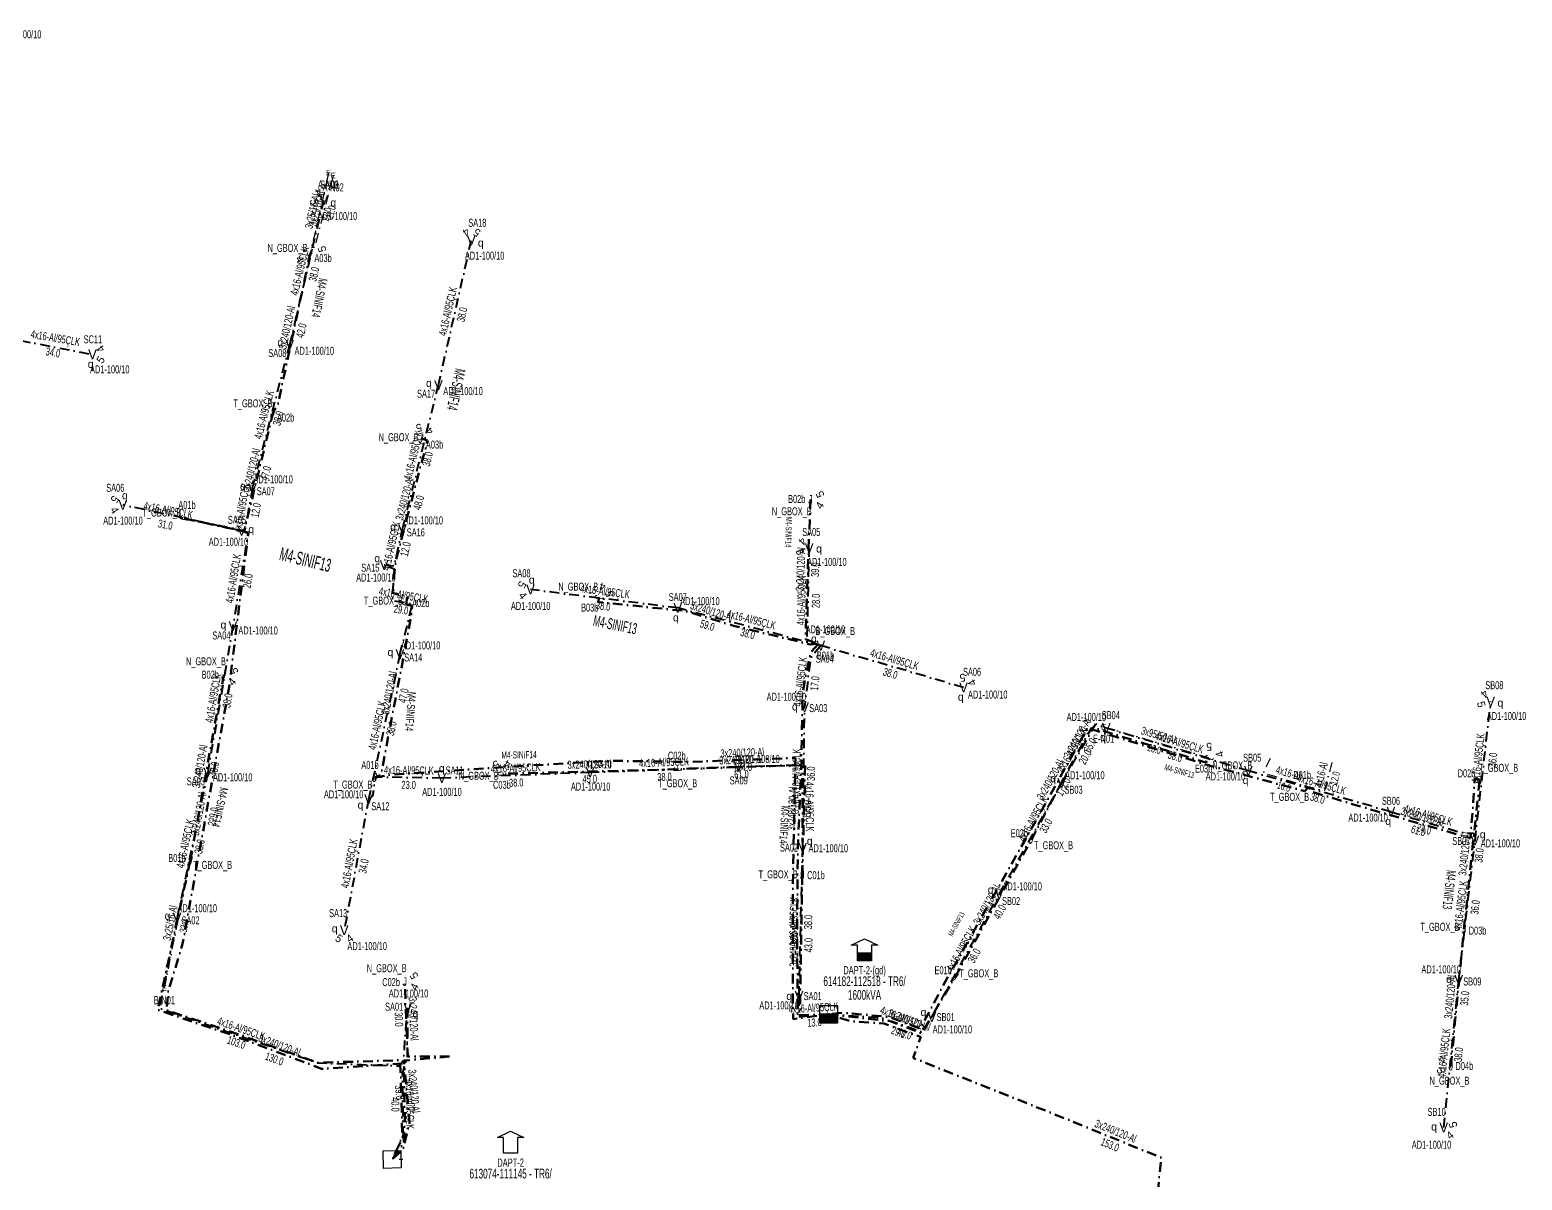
# Model space of a CAD drawing. Header units: millimetres. Extents: x 407682 to 413427, y 4045444 to 4048063.
# Drawn here: x 411888.5 to 412270.7, y 4046371.8 to 4046666.4 of the extents above; entities that cross this region are included whole.
import ezdxf
from ezdxf.enums import TextEntityAlignment as Align

# ---------------------------------------------------------------- set-up
doc = ezdxf.new("R2010")
doc.units = ezdxf.units.MM
doc.linetypes.add('DASHDOT', pattern=[5, 2.5, -1.25, 0, -1.25])
doc.linetypes.add('DASHED2', pattern=[0])
for name, color, linetype, lineweight in [('DIREK_AYD_YENI', 152, 'Continuous', 25), ('DIREK_BOX_YENI', 5, 'Continuous', 25), ('HAT_ABONE_YERALTI_YENI', 30, 'DASHDOT', 30), ('HAT_AYD_YERALTI_YENI', 4, 'DASHDOT', 40), ('HAT_BOX_YERALTI_YENI', 5, 'DASHDOT', 50), ('KULLANICI', 1, 'Continuous', 25), ('NODE_ABONE_YENI', 5, 'Continuous', 25), ('TRAFO_ILERDE', 5, 'DASHED2', 30), ('TRAFO_MEVCUT', 5, 'Continuous', 30)]:
    doc.layers.add(name, color=color, linetype=linetype, lineweight=lineweight)
doc.layers.add('GER_DUS_NOD_ISIM', color=5, linetype='Continuous')
doc.styles.add('Direk', font='B_CAD')
doc.styles.get("Standard").update_dxf_attribs({"font": 'Arial'})

# ---------------------------------------------------------------- blocks, each defined once
blk = doc.blocks.new('MEV_BINA_KARE')
at = {"layer": 'TRAFO_MEVCUT', "linetype": 'Continuous'}
for p, q in [((-2.25, -2.25), (-2.25, 2.25)), ((-2.25, 2.25), (2.25, 2.25)), ((0, 1.8), (0, 2.7)), ((2.25, 2.25), (2.25, -2.25)), ((2.25, -2.25), (-2.25, -2.25))]:
    blk.add_line(p, q, dxfattribs=at)
blk = doc.blocks.new('MEV_DAPT')
at = {"layer": 'TRAFO_MEVCUT', "linetype": 'Continuous'}
for p, q in [((-3.4, 2), (0, 3.6)), ((-1.8, 2), (-3.4, 2)), ((-1.8, -2), (-1.8, 2)), ((0, 3.6), (3.4, 2)), ((3.4, 2), (1.8, 2)), ((1.8, 2), (1.8, -2)), ((1.8, -2), (-1.8, -2))]:
    blk.add_line(p, q, dxfattribs=at)
blk = doc.blocks.new('MEV_BINA_KARE_GUC')
at = {"layer": 'TRAFO_ILERDE'}
blk.add_hatch(color=256, dxfattribs=at).paths.add_polyline_path([(-2.25, 0), (-2.25, -2.25), (2.25, -2.25), (2.25, 0)])
blk.add_line((-2.25, 0), (2.25, 0), dxfattribs=at)
at = {"layer": 'TRAFO_MEVCUT', "linetype": 'Continuous'}
for p, q in [((-2.25, -2.25), (-2.25, 2.25)), ((-2.25, 2.25), (2.25, 2.25)), ((0, 1.8), (0, 2.7)), ((2.25, 2.25), (2.25, -2.25)), ((2.25, -2.25), (-2.25, -2.25))]:
    blk.add_line(p, q, dxfattribs=at)
blk = doc.blocks.new('MEV_DAPT_GUC')
at = {"layer": 'TRAFO_ILERDE'}
blk.add_hatch(color=256, dxfattribs=at).paths.add_polyline_path([(1.8, -2), (1.8, 0), (-1.8, 0), (-1.8, -2)])
blk.add_line((-1.8, 0), (1.8, 0), dxfattribs=at)
at = {"layer": 'TRAFO_MEVCUT', "linetype": 'Continuous'}
for p, q in [((-3.4, 2), (0, 3.6)), ((-1.8, 2), (-3.4, 2)), ((-1.8, -2), (-1.8, 2)), ((0, 3.6), (3.4, 2)), ((3.4, 2), (1.8, 2)), ((1.8, 2), (1.8, -2)), ((1.8, -2), (-1.8, -2))]:
    blk.add_line(p, q, dxfattribs=at)

msp = doc.modelspace()

# ---------------------------------------------------------------- linework, layer by layer
at = {"layer": 'HAT_ABONE_YERALTI_YENI', "flags": 128}
for points in [[(411965.00883, 4046629.880272), (411960.330676, 4046609.306274)], [(411966.168194, 4046629.150303), (411961.499659, 4046611.194775), (411960.330676, 4046609.306274)], [(412163.482665, 4046487.933601), (412190.562939, 4046480.012502)], [(412206.110723, 4046479.829369), (412204.436086, 4046476.136581), (412216.005138, 4046472.518632)], [(412221.916796, 4046478.814258), (412220.087426, 4046471.572999), (412216.005138, 4046472.518632)], [(411922.947663, 4046420.965881), (411929.574678, 4046453.647527)]]:
    msp.add_lwpolyline(points, dxfattribs=at)
at = {"layer": 'HAT_AYD_YERALTI_YENI', "flags": 128}
for points in [[(411955.054282, 4046585.793941), (411963.767801, 4046622.781433)], [(411993.127, 4046575.411), (412001.543, 4046612.468)], [(411871.091637, 4046589.774084), (411904.528306, 4046583.320641)], [(411945.49905, 4046549.014904), (411955.054282, 4046585.793941)], [(411983.924745, 4046538.542453), (411993.127, 4046575.411)], [(411945.49905, 4046549.014904), (411943.584694, 4046538.426329), (411942.726137, 4046538.132027)], [(411942.726137, 4046538.132027), (411912.294999, 4046544.765307)], [(411942.726137, 4046538.132027), (411944.369364, 4046537.541263), (411940.501513, 4046513.673788)], [(411979.229, 4046529.322), (411981.792073, 4046529.158781), (411983.924745, 4046538.542453)], [(412091.072597, 4046508.719752), (412087.572524, 4046509.570846), (412088.09123, 4046533.632068)], [(411983.275809, 4046506.477899), (411986.436397, 4046519.362159), (411981.356667, 4046520.23297), (411981.86464, 4046528.287971), (411979.229, 4046529.322)], [(412054.422122, 4046518.384996), (412016.714914, 4046523.093127)], [(412091.072597, 4046508.719752), (412054.422122, 4046518.384996)], [(411940.501513, 4046513.673788), (411934.038906, 4046476.227364)], [(411983.275809, 4046506.477899), (411975.238327, 4046469.337639)], [(412091.072597, 4046508.719752), (412088.421778, 4046505.576573), (412086.916776, 4046492.946376)], [(412127.627045, 4046498.003307), (412091.072597, 4046508.719752)], [(412258.613852, 4046458.819929), (412262.633, 4046494.371)], [(412086.419, 4046456.948), (412086.916776, 4046492.946376)], [(412152.749886, 4046473.535284), (412161.496078, 4046488.702014), (412164.177234, 4046487.606976)], [(412200.563665, 4046476.651263), (412164.177234, 4046487.606976)], [(411934.038906, 4046476.227364), (411926.206421, 4046439.043333)], [(412031.972932, 4046476.231661), (411994, 4046474.794)], [(412069.94471, 4046477.695933), (412031.972932, 4046476.231661)], [(412086.419, 4046456.948), (412086.272414, 4046477.986204), (412069.94471, 4046477.695933)], [(412237.087031, 4046466.161088), (412200.563665, 4046476.651263)], [(411994, 4046474.794), (411977.0653, 4046475.051228), (411976.206513, 4046470.156138), (411975.238327, 4046469.337639)], [(412136.741652, 4046445.002565), (412152.749886, 4046473.535284)], [(411975.238327, 4046469.337639), (411969.004, 4046435.812)], [(412237.087031, 4046466.161088), (412255.117281, 4046460.858073), (412258.243269, 4046460.690609), (412258.613852, 4046458.819929)], [(412085.478, 4046418.96), (412086.419, 4046456.948)], [(412254.442585, 4046423.06845), (412258.613852, 4046458.819929)], [(412119.503549, 4046413.568145), (412136.741652, 4046445.002565)], [(411926.206421, 4046439.043333), (411921.704417, 4046415.820722), (411962.297992, 4046401.839854), (411983.068097, 4046401.067799), (411984.227461, 4046402.527738), (411984.742734, 4046410.256829), (411985.276074, 4046415.967958)], [(412250.600165, 4046385.263215), (412254.442585, 4046423.06845)], [(412093.091, 4046414.303), (412085.550875, 4046413.84104), (412085.478, 4046418.96)], [(411985.276074, 4046415.967958), (411985.102879, 4046403.23837), (411983.876487, 4046399.087505), (411984.065162, 4046383.333085), (411981.274, 4046377.12)], [(412093.091, 4046414.303), (412106.497207, 4046413.456503), (412116.824131, 4046409.437376), (412119.503549, 4046413.568145)]]:
    msp.add_lwpolyline(points, dxfattribs=at)
at = {"layer": 'HAT_BOX_YERALTI_YENI', "flags": 128}
for points in [[(411960.330676, 4046609.306274), (411951.982315, 4046570.342563), (411950.792431, 4046568.527253)], [(411950.792431, 4046568.527253), (411943.3905, 4046538.061674), (411927.990381, 4046541.320223)], [(411988.679612, 4046561.767714), (411990.297516, 4046561.218973), (411982.203329, 4046530.436535), (411981.344855, 4046522.219708), (411985.14667, 4046521.361234), (411984.892344, 4046519.37872)], [(412088.402982, 4046546.147615), (412087.107844, 4046510.334556), (412090.421593, 4046509.168225)], [(411927.990381, 4046541.320223), (411944.45567, 4046537.711177), (411939.528946, 4046498.170276), (411927.620699, 4046432.350469), (411923.969543, 4046420.399965), (411923.522973, 4046415.320235), (411941.720688, 4046409.235723), (411962.24451, 4046401.864954), (411983.347767, 4046402.516741), (411983.908196, 4046382.46737), (411981.274, 4046377.12)], [(412034.289151, 4046521.106099), (412034.02226, 4046519.854259), (412056.380329, 4046517.59015), (412068.738587, 4046513.816637), (412088.455196, 4046509.005407), (412090.421593, 4046509.168225)], [(411984.892344, 4046519.37872), (411986.374435, 4046519.001024), (411986.288556, 4046516.896994), (411978.410779, 4046475.600476), (411976.836459, 4046474.901165)], [(412093.091, 4046414.303), (412085.054818, 4046413.615855), (412085.043958, 4046441.632242), (412085.170168, 4046456.538106), (412086.031982, 4046477.254747), (412086.42273, 4046496.736349), (412088.363544, 4046506.80891), (412090.421593, 4046509.168225)], [(411929.574678, 4046453.647527), (411938.144323, 4046501.267083)], [(412216.005138, 4046472.518632), (412214.998204, 4046471.434714), (412189.23835, 4046478.4012), (412160.873671, 4046487.133389), (412159.413731, 4046487.691601), (412143.556087, 4046459.247952), (412122.302625, 4046421.531318), (412116.548747, 4046410.624712), (412108.56202, 4046413.58753), (412096.636151, 4046414.701382), (412093.091, 4046414.303)], [(412144.981104, 4046459.00487), (412156.328673, 4046480.448397), (412160.465025, 4046487.777722), (412189.637189, 4046478.779343), (412190.562939, 4046480.012502)], [(411976.836459, 4046474.901165), (411980.41948, 4046475.594937), (412012.131509, 4046477.771965), (412037.473039, 4046479.213496), (412057.472662, 4046478.930483), (412084.547624, 4046479.968199), (412083.887259, 4046447.232967), (412083.943118, 4046413.040821), (412093.091, 4046414.303)], [(412054.290342, 4046477.033055), (412009.386568, 4046475.890541)], [(412086.322227, 4046449.998626), (412087.078754, 4046478.190088), (412054.290342, 4046477.033055)], [(412259.816055, 4046474.29571), (412258.591666, 4046474.705447), (412257.459612, 4046459.422716), (412231.799718, 4046466.781068), (412216.611325, 4046471.309285), (412216.005138, 4046472.518632)], [(412255.778385, 4046436.069025), (412259.816055, 4046474.29571)], [(412125.439264, 4046423.828035), (412144.981104, 4046459.00487)], [(411929.574678, 4046453.647527), (411921.218248, 4046415.441565), (411940.376087, 4046408.910483), (411963.200465, 4046400.328518), (411984.245397, 4046401.667123), (411984.545265, 4046387.228745), (411984.254995, 4046381.350771), (411981.274, 4046377.12)], [(412093.091, 4046414.303), (412085.728471, 4046414.049916), (412086.322227, 4046449.998626)], [(412252.433, 4046401.036), (412255.778385, 4046436.069025)], [(411995.996, 4046403.481), (411985.272411, 4046403.442146), (411984.502, 4046422.666)], [(412093.091, 4046414.303), (412109.244349, 4046412.468814), (412117.059319, 4046409.677754), (412125.439264, 4046423.828035)], [(412160.781265, 4046328.471231), (412172.663744, 4046339.663814), (412174.116668, 4046345.494973), (412177.313335, 4046368.422404), (412178.250872, 4046377.574152), (412153.440019, 4046387.668301), (412114.691456, 4046403.123101), (412116.672551, 4046408.500358), (412107.238767, 4046411.89652), (412098.654023, 4046412.462547), (412093.091, 4046414.303)], [(411995.996, 4046403.481), (411984.292693, 4046402.431714), (411985.7441, 4046386.461334), (411984.046019, 4046379.669009), (411981.274, 4046377.12)]]:
    msp.add_lwpolyline(points, dxfattribs=at)

# ---------------------------------------------------------------- block references
at = {"layer": 'TRAFO_MEVCUT'}
for name, p in [('MEV_DAPT_GUC', (412102.265676, 4046430.014239)), ('MEV_DAPT_GUC', (412102.265676, 4046430.014239)), ('MEV_BINA_KARE_GUC', (412093.091, 4046414.303)), ('MEV_BINA_KARE_GUC', (412093.091, 4046414.303)), ('MEV_DAPT', (412011.6168, 4046380.735612)), ('MEV_DAPT', (412011.6168, 4046380.735612))]:
    msp.add_blockref(name, p, dxfattribs=at)
at = {"layer": 'TRAFO_MEVCUT', "rotation": 271.562284}
msp.add_blockref('MEV_BINA_KARE', (411981.274, 4046377.12), dxfattribs=at)
msp.add_blockref('MEV_BINA_KARE', (411981.274, 4046377.12), dxfattribs=at)

# ---------------------------------------------------------------- texts
at = {"layer": 'DIREK_AYD_YENI', "width": 0.53}
for s, p in [('AD1-100/10', (411886.380144, 4046665.315772)), ('SA09', (411965.176698, 4046626.816629)), ('AD1-100/10', (411967.28143, 4046618.746557)), ('SA18', (412003.094274, 4046617.028196)), ('AD1-100/10', (412004.960318, 4046608.608124)), ('SC11', (411904.633616, 4046587.180837)), ('SA08', (411951.878208, 4046583.666074)), ('AD1-100/10', (411961.343771, 4046584.236308)), ('AD1-100/10', (411908.950035, 4046579.485177)), ('AD1-100/10', (411999.436183, 4046573.907367)), ('SA17', (411989.974714, 4046573.255688)), ('AD1-100/10', (411950.786995, 4046551.31482)), ('SA06', (411910.366296, 4046549.147477)), ('SA07', (411948.917327, 4046548.262984)), ('AD1-100/10', (411912.332561, 4046540.730431)), ('SA05', (411941.521024, 4046540.942223)), ('AD1-100/10', (411989.242641, 4046540.81179)), ('AD1-100/10', (411939.349996, 4046535.322151)), ('SA16', (411987.329327, 4046537.730775)), ('SA05', (412088.622047, 4046537.842264)), ('SA15', (411975.683316, 4046528.679594)), ('AD1-100/10', (412092.615278, 4046530.167942)), ('AD1-100/10', (411977.128017, 4046526.162124)), ('SA08', (412014.399176, 4046527.259097)), ('SA07', (412054.422546, 4046521.195192)), ('AD1-100/10', (412060.094164, 4046520.108924)), ('AD1-100/10', (412016.752476, 4046518.883251)), ('AD1-100/10', (411946.93945, 4046512.596628)), ('AD1-100/10', (412092.232013, 4046512.884579)), ('SA04', (411937.54022, 4046511.319909)), ('AD1-100/10', (411988.567111, 4046508.774462)), ('SA14', (411986.686147, 4046505.690753)), ('SA04', (412092.081809, 4046505.368411)), ('SA06', (412129.802152, 4046502.013262)), ('SB08', (412263.561815, 4046498.581196)), ('AD1-100/10', (412082.243655, 4046495.612452)), ('AD1-100/10', (412133.81227, 4046496.190022)), ('SA03', (412090.409106, 4046492.714799)), ('AD1-100/10', (412159.07863, 4046490.442985)), ('SB04', (412165.344775, 4046490.906498)), ('AD1-100/10', (412266.697439, 4046490.68615)), ('SA10', (412035.209361, 4046478.274552)), ('AD1-100/10', (412075.482544, 4046479.68196)), ('SB05', (412201.551325, 4046480.00902)), ('AD1-100/10', (411940.437291, 4046475.001785)), ('SA11', (411997.286299, 4046476.759058)), ('SA09', (412070.043255, 4046474.197321)), ('AD1-100/10', (412158.682054, 4046475.532476)), ('AD1-100/10', (412194.696517, 4046475.223277)), ('SA03', (411930.989542, 4046473.954924)), ('AD1-100/10', (411968.856891, 4046470.62119)), ('AD1-100/10', (411994.040037, 4046471.259459)), ('AD1-100/10', (412032.111049, 4046472.617095)), ('SB03', (412155.792133, 4046471.804754)), ('SA12', (411978.264467, 4046467.579096)), ('SB06', (412237.087794, 4046468.971284)), ('AD1-100/10', (412231.232854, 4046464.671846)), ('SA02', (412082.919139, 4046456.979147)), ('AD1-100/10', (412092.986716, 4046456.821251)), ('SB07', (412255.116611, 4046458.680981)), ('AD1-100/10', (412265.12053, 4046458.072553)), ('AD1-100/10', (412142.639003, 4046447.066561)), ('AD1-100/10', (411931.356868, 4046441.46649)), ('SA13', (411967.454322, 4046440.198476)), ('SB02', (412139.802315, 4046443.304819)), ('SA02', (411929.636969, 4046438.349544)), ('AD1-100/10', (411974.872676, 4046431.760038)), ('AD1-100/10', (412249.952963, 4046425.802088)), ('SB09', (412257.921921, 4046422.688682)), ('AD1-100/10', (411985.471479, 4046419.626456)), ('SA01', (412088.977951, 4046418.941571)), ('SA01', (411981.785457, 4046416.224063)), ('AD1-100/10', (412080.369391, 4046416.564654)), ('SB01', (412123.041941, 4046413.568305)), ('AD1-100/10', (412124.770354, 4046410.421704)), ('SB10', (412248.788435, 4046389.29828)), ('AD1-100/10', (412247.474737, 4046380.878339))]:
    msp.add_text(s, height=2.05, dxfattribs=at).set_placement(p, align=Align.MIDDLE_CENTER)
at = {"layer": 'DIREK_AYD_YENI', "color": 32, "style": 'Direk'}
for s, rotation, p in [('4', 211.743953, (411962.452491, 4046624.907452)), ('5', 279.243953, (411961.300268, 4046622.379837)), ('4', 212.204624, (412000.210639, 4046614.583375)), ('5', 144.704624, (412002.987479, 4046614.508461)), ('5', 416.575955, (411906.614848, 4046581.943564)), ('4', 124.075955, (411906.599045, 4046584.72137)), ('5', 235.203202, (411910.242047, 4046546.191977)), ('4', 302.703201, (411910.191298, 4046543.414589)), ('5', 291.265022, (412085.761448, 4046532.725362)), ('4', 223.765023, (412086.361974, 4046535.437525)), ('5', 240.38287, (412014.541546, 4046524.328631)), ('4', 307.88287, (412014.741745, 4046521.558004)), ('5', 186.160767, (412127.358749, 4046500.488869)), ('4', 118.660768, (412129.820732, 4046499.202364)), ('5', 286.049939, (412260.230447, 4046493.679812)), ('4', 218.54994, (412261.075009, 4046496.326163)), ('5', 326.965776, (411967.64115, 4046433.716137)), ('4', 394.465775, (411970.418785, 4046433.750839)), ('4', 399.196544, (412252.180121, 4046383.325758)), ('5', 106.696544, (412252.994765, 4046385.981472))]:
    msp.add_text(s, height=2, rotation=rotation, dxfattribs=at).set_placement(p, align=Align.MIDDLE_CENTER)
at = {"layer": 'DIREK_AYD_YENI', "style": 'Direk'}
for p in [(411963.767801, 4046622.781433), (412001.543, 4046612.468), (411955.054282, 4046585.793941), (411904.528306, 4046583.320641), (411993.127, 4046575.411), (411945.49905, 4046549.014904), (411912.294999, 4046544.765307), (411942.726137, 4046538.132027), (411983.924745, 4046538.542453), (412088.09123, 4046533.632068), (411979.229, 4046529.322), (412016.714914, 4046523.093127), (412054.422122, 4046518.384996), (411940.501513, 4046513.673788), (412091.072597, 4046508.719752), (411983.275809, 4046506.477899), (412127.627045, 4046498.003307), (412262.633, 4046494.371), (412086.916776, 4046492.946376), (412164.177234, 4046487.606976), (411934.038906, 4046476.227364), (411994, 4046474.794), (412031.972932, 4046476.231661), (412069.94471, 4046477.695933), (412200.563665, 4046476.651263), (412152.749886, 4046473.535284), (411975.238327, 4046469.337639), (412237.087031, 4046466.161088), (412258.613852, 4046458.819929), (412086.419, 4046456.948), (412136.741652, 4046445.002565), (411926.206421, 4046439.043333), (411969.004, 4046435.812), (412254.442585, 4046423.06845), (412085.478, 4046418.96), (411985.276074, 4046415.967958), (412119.503549, 4046413.568145), (412250.600165, 4046385.263215)]:
    msp.add_text('V', height=2.5, dxfattribs=at).set_placement(p, align=Align.MIDDLE_CENTER)
at = {"layer": 'DIREK_AYD_YENI', "color": 4, "style": 'Direk'}
for p in [(411966.201189, 4046622.208175), (412003.980918, 4046611.914326), (411952.627593, 4046586.394925), (411904.054538, 4046580.865943), (411990.69511, 4046575.990579), (411943.057423, 4046549.551989), (411912.827439, 4046547.207951), (411945.193647, 4046538.535081), (411981.492901, 4046539.122223), (412090.59065, 4046533.578186), (411977.461233, 4046531.089767), (412017.024659, 4046525.573864), (411938.035787, 4046514.08634), (412053.947445, 4046515.930473), (412089.30483, 4046510.487519), (411980.839854, 4046507.040146), (412126.923736, 4046495.604275), (412265.117175, 4046494.090157), (412084.422254, 4046493.111789), (412163.343276, 4046485.250174), (412031.877474, 4046478.729838), (412069.87432, 4046480.194942), (411931.583543, 4046476.697676), (411993.971683, 4046477.29384), (412150.576853, 4046474.771377), (412199.858194, 4046474.252866), (411973.16687, 4046467.939289), (412236.389248, 4046463.760442), (412260.570407, 4046460.377489), (412088.2158, 4046458.687565), (412134.555464, 4046446.215241), (411923.75603, 4046439.538896), (411966.546135, 4046436.269057), (412251.957346, 4046423.339713), (412082.978035, 4046418.973163), (411987.260444, 4046414.448657), (412117.357368, 4046414.850295), (412248.112978, 4046385.516006)]:
    msp.add_text('q', height=2, dxfattribs=at).set_placement(p, align=Align.MIDDLE_CENTER)
at = {"layer": 'DIREK_BOX_YENI', "width": 0.53}
for s, p in [('N_GBOX_B', (411954.460502, 4046610.602478)), ('A03b', (411963.577523, 4046607.999376)), ('T_GBOX_B', (411945.610716, 4046570.774937)), ('A02b', (411954.003361, 4046567.134441)), ('N_GBOX_B', (411982.919041, 4046562.107949)), ('A03b', (411992.123574, 4046560.208579)), ('A01b', (411928.721129, 4046544.743088)), ('N_GBOX_B', (412083.629215, 4046543.130051)), ('B02b', (412084.905268, 4046546.274105)), ('T_GBOX_B', (411922.314262, 4046542.814219)), ('N_GBOX_B', (412028.943975, 4046523.832269)), ('T_GBOX_B', (411979.041224, 4046520.248891)), ('A02b', (411988.59217, 4046519.617584)), ('B03b', (412031.881143, 4046518.467991)), ('B_GBOX_B', (412094.766144, 4046512.464679)), ('N_GBOX_B', (411933.576054, 4046504.70374)), ('B01b', (412092.267421, 4046506.194521)), ('B02b', (411934.684277, 4046501.280522)), ('A01b', (411975.599145, 4046478.175162)), ('C02b', (412054.184113, 4046480.531443)), ('N_GBOX_B', (412196.433279, 4046478.045044)), ('N_GBOX_B', (412003.450997, 4046475.38238)), ('E03b', (412189.095846, 4046477.229183)), ('D01b', (412214.323548, 4046475.588201)), ('D02b', (412256.445515, 4046476.021195)), ('T_GBOX_B', (412264.67032, 4046477.416158)), ('T_GBOX_B', (411971.212534, 4046473.132848)), ('C03b', (412009.380039, 4046473.080665)), ('T_GBOX_B', (412054.39851, 4046473.470794)), ('T_GBOX_B', (412211.129513, 4046469.987463)), ('E02b', (412141.90438, 4046460.673332)), ('T_GBOX_B', (412150.665141, 4046457.583231)), ('B01b', (411926.142164, 4046454.33152)), ('T_GBOX_B', (411935.286672, 4046452.554573)), ('T_GBOX_B', (412080.124917, 4046450.132955)), ('C01b', (412089.821405, 4046449.92278)), ('T_GBOX_B', (412249.623568, 4046436.687927)), ('D03b', (412259.260823, 4046435.718846)), ('N_GBOX_B', (411979.879771, 4046426.085453)), ('E01b', (412122.403422, 4046425.569776)), ('T_GBOX_B', (412131.510831, 4046424.780767)), ('C02b', (411981.004807, 4046422.525847)), ('D04b', (412255.880328, 4046401.049438)), ('N_GBOX_B', (412252.073842, 4046397.27488))]:
    msp.add_text(s, height=2.05, dxfattribs=at).set_placement(p, align=Align.MIDDLE_CENTER)
at = {"layer": 'DIREK_BOX_YENI', "style": 'Direk', "width": 0.8}
for rotation, p in [(345.491113, (411960.330676, 4046609.306274)), (345.352768, (411950.792431, 4046568.527253)), (347.905243, (411988.679612, 4046561.767714)), (259.93931, (411927.990381, 4046541.320223)), (264.977068, (412034.289151, 4046521.106099)), (257.471192, (411984.892344, 4046519.37872)), (257.471192, (412090.421593, 4046509.168225)), (349.003572, (411938.144323, 4046501.267083)), (258.261429, (412190.562939, 4046480.012502)), (352.69424, (411976.836459, 4046474.901165)), (277.548468, (412009.386568, 4046475.890541)), (276.201818, (412054.290342, 4046477.033055)), (260.537678, (412216.005138, 4046472.518632)), (340.517239, (412144.981104, 4046459.00487)), (346.091161, (411929.574678, 4046453.647527)), (323.271751, (412125.439264, 4046423.828035))]:
    msp.add_text('J', height=2.25, rotation=rotation, dxfattribs=at).set_placement(p, align=Align.MIDDLE_CENTER)
at = {"layer": 'DIREK_BOX_YENI', "color": 32, "style": 'Direk'}
for s, rotation, p in [('5', 107.563793, (411963.333896, 4046610.290296)), ('4', 300.926879, (411957.640379, 4046607.713892)), ('5', 551.264735, (411988.132653, 4046564.513772)), ('4', 491.264735, (411990.784289, 4046563.614423)), ('5', 477.928868, (412090.876865, 4046547.459065)), ('4', 417.928868, (412090.775672, 4046544.660894)), ('4', 163.433079, (412035.092546, 4046523.805271)), ('5', 467.964785, (412036.952641, 4046521.96971)), ('5', 469.798212, (411940.778819, 4046502.215467)), ('4', 409.798212, (411940.282896, 4046499.459735)), ('5', 181.047661, (412190.511743, 4046482.812034)), ('5', 211.457498, (412007.925343, 4046478.279018)), ('4', 151.457498, (412010.724437, 4046478.350237)), ('4', 108.399752, (412193.219795, 4046480.896308)), ('5', 482.294945, (411986.868865, 4046424.161978)), ('4', 422.294945, (411986.980987, 4046421.364224)), ('4', 234.545234, (412250.152194, 4046402.660168)), ('5', 294.545234, (412249.886026, 4046399.872848))]:
    msp.add_text(s, height=2, rotation=rotation, dxfattribs=at).set_placement(p, align=Align.MIDDLE_CENTER)
at = {"layer": 'DIREK_BOX_YENI', "style": 'Direk', "width": 0.8}
for p in [(412088.402982, 4046546.147615), (412259.816055, 4046474.29571), (412086.322227, 4046449.998626), (412255.778385, 4046436.069025), (411984.502, 4046422.666), (412252.433, 4046401.036)]:
    msp.add_text('J', height=2.25, dxfattribs=at).set_placement(p, align=Align.MIDDLE_CENTER)
at = {"layer": 'GER_DUS_NOD_ISIM', "width": 0.6}
for s, p in [('A-N01', (411965.00883, 4046627.880272)), ('A-N02', (411966.168194, 4046627.150303)), ('E-N01', (412163.482665, 4046485.933601)), ('B-N01', (411922.947663, 4046418.965881))]:
    msp.add_text(s, height=2.1, dxfattribs=at).set_placement(p, align=Align.TOP_CENTER)
at = {"layer": 'HAT_ABONE_YERALTI_YENI', "lineweight": 30, "width": 0.53}
for s, rotation, p in [('3x25/16-Al', 435.42549, (411963.011278, 4046620.386432)), ('3x25/16-Al', 437.189787, (411961.84091, 4046619.781737)), ('3x95/50-Al', 343.695569, (412177.261431, 4046484.788868)), ('4x16-Al', 342.634155, (412210.474313, 4046475.138862)), ('4x16-Al', 435.821936, (412220.178003, 4046475.401824)), ('3x25/16-Al', 78.537278, (411925.428125, 4046437.475625))]:
    msp.add_text(s, height=2.05, rotation=rotation, dxfattribs=at).set_placement(p, align=Align.CENTER)
for s, rotation, p in [('21.0', 437.189787, (411963.498597, 4046619.404809)), ('21.0', 435.42549, (411964.656574, 4046619.958646)), ('28.0', 343.695569, (412176.784172, 4046483.157236)), ('12.0', 435.821936, (412221.826219, 4046474.985433)), ('16.0', 342.634155, (412209.966911, 4046473.516351)), ('33.0', 78.537278, (411927.094217, 4046437.137783))]:
    msp.add_text(s, height=1.9, rotation=rotation, dxfattribs=at).set_placement(p, align=Align.TOP_CENTER)
at = {"layer": 'HAT_AYD_YERALTI_YENI', "lineweight": 30, "width": 0.53}
for rotation, p in [(76.743952, (411958.58369, 4046604.482594)), (77.204494, (411996.506415, 4046594.127724)), (350.312948, (411894.864796, 4046586.50347)), (75.436462, (411949.453977, 4046567.618158)), (75.985142, (411987.701344, 4046557.182726)), (439.751939, (411943.705432, 4046543.87184)), (348.991828, (411923.728457, 4046542.391277)), (77.195618, (411982.029546, 4046534.038997)), (440.794937, (411941.596385, 4046525.743499)), (88.032843, (412087.08968, 4046520.275091)), (350.272421, (411984.040152, 4046520.635343)), (352.882869, (412035.673831, 4046521.582512)), (345.403089, (412073.023069, 4046514.419234)), (343.480416, (412109.653008, 4046504.220739)), (443.20473, (412086.825248, 4046499.362049)), (440.208192, (411936.432592, 4046495.095135)), (437.788986, (411978.426299, 4046488.087555)), (60.029261, (412156.386643, 4046481.543273)), (343.243301, (412182.615512, 4046482.943026)), (83.542514, (412260.414071, 4046479.754306)), (362.208352, (412050.926067, 4046477.813166)), (89.23402, (412085.823168, 4046475.95801)), (359.128425, (411985.545656, 4046475.772315)), (362.168806, (412012.954375, 4046476.362021)), (343.974971, (412219.059997, 4046472.223146)), (270.399463, (412087.195732, 4046467.4732)), (61.169741, (412146.320201, 4046463.871629)), (343.61046, (412246.341997, 4046464.325041)), (438.105045, (411929.290915, 4046457.810549)), (439.465763, (411971.285527, 4046452.730438)), (82.926766, (412255.938674, 4046442.028519)), (88.580894, (412085.098806, 4046437.975223)), (61.040644, (412127.959422, 4046430.604011)), (363.505953, (412089.268958, 4046414.920429)), (338.73455, (412111.968955, 4046412.239063)), (340.995735, (411942.277997, 4046409.633958)), (84.196543, (412251.675732, 4046404.251781)), (270.686144, (411984.820764, 4046391.220474))]:
    msp.add_text('4x16-Al/95ÇLK', height=2.05, rotation=rotation, dxfattribs=at).set_placement(p, align=Align.CENTER)
for s, rotation, p in [('38.0', 76.743952, (411960.238393, 4046604.092779)), ('38.0', 77.204494, (411998.164198, 4046593.751222)), ('34.0', 350.312948, (411894.578743, 4046584.82771)), ('38.0', 75.436462, (411951.099355, 4046567.190687)), ('38.0', 75.985142, (411989.35074, 4046556.771031)), ('12.0', 439.751939, (411945.378311, 4046543.569393)), ('31.0', 348.991828, (411923.403843, 4046540.722557)), ('12.0', 77.195618, (411983.687272, 4046533.662237)), ('26.0', 440.794937, (411943.274492, 4046525.471553)), ('28.0', 88.032843, (412088.788678, 4046520.216735)), ('29.0', 350.272421, (411983.752913, 4046518.959786)), ('38.0', 352.882869, (412035.463204, 4046519.895611)), ('38.0', 345.403089, (412072.594639, 4046512.774105)), ('38.0', 343.480416, (412109.169624, 4046502.590911)), ('17.0', 443.20473, (412088.513306, 4046499.160901)), ('38.0', 440.208192, (411938.107827, 4046494.806018)), ('38.0', 437.788986, (411980.087837, 4046487.727983)), ('20.0', 60.029261, (412157.859321, 4046480.694025)), ('38.0', 343.243301, (412182.125388, 4046481.315212)), ('36.0', 83.542514, (412262.103285, 4046479.563114)), ('38.0', 362.208352, (412050.991574, 4046476.114429)), ('36.0', 89.23402, (412087.523016, 4046475.935284)), ('23.0', 359.128425, (411985.519797, 4046474.072512)), ('38.0', 362.168806, (412013.01871, 4046474.663239)), ('37.0', 270.399463, (412085.495773, 4046467.461348)), ('38.0', 343.974971, (412218.590699, 4046470.589206)), ('33.0', 61.169741, (412147.809489, 4046463.051861)), ('24.0', 343.61046, (412245.862315, 4046462.69412)), ('38.0', 438.105045, (411930.954411, 4046457.460148)), ('34.0', 439.465763, (411972.956875, 4046452.419639)), ('36.0', 82.926766, (412257.625736, 4046441.819185)), ('38.0', 88.580894, (412086.798285, 4046437.933122)), ('36.0', 61.040644, (412129.44686, 4046429.780889)), ('13.0', 363.505953, (412089.372917, 4046413.223611)), ('29.0', 338.73455, (412111.352383, 4046410.654816)), ('103.0', 340.995735, (411941.724412, 4046408.026618)), ('38.0', 84.196543, (412253.367019, 4046404.079884)), ('40.0', 270.686144, (411983.120885, 4046391.200116))]:
    msp.add_text(s, height=2.05, rotation=rotation, dxfattribs=at).set_placement(p, align=Align.TOP_CENTER)
at = {"layer": 'HAT_BOX_YERALTI_YENI', "lineweight": 30, "width": 0.53}
for rotation, p in [(437.906656, (411955.325359, 4046590.002498)), (436.343992, (411946.265494, 4046553.495142)), (435.267674, (411985.428367, 4046546.043912)), (447.928868, (412086.905968, 4046528.271804)), (343.020289, (412062.807686, 4046516.51634)), (439.199939, (411981.514724, 4046496.40801)), (60.56151, (412157.656598, 4046484.530825)), (79.798212, (411933.022939, 4046477.607853)), (361.457498, (412031.816835, 4046477.311523)), (362.021006, (412070.654572, 4046478.461043)), (2.194931, (412070.977589, 4046480.298717)), (420.859856, (412150.742493, 4046473.883682)), (87.617865, (412084.751809, 4046466.931756)), (439.744869, (411932.738401, 4046465.411699)), (343.998977, (412244.863971, 4046463.91896)), (83.970525, (412256.951922, 4046455.271652)), (60.946448, (412134.467143, 4046441.829235)), (89.053745, (412085.175465, 4046432.038308)), (84.545944, (412253.259742, 4046418.633121)), (272.294047, (411985.73668, 4046413.08797)), (340.346176, (412113.43772, 4046411.873765)), (339.393742, (411952.087429, 4046405.415119)), (275.192841, (411985.864908, 4046394.523456)), (337.86134, (412166.165768, 4046383.40856))]:
    msp.add_text('3x240/120-Al', height=2.05, rotation=rotation, dxfattribs=at).set_placement(p, align=Align.CENTER)
for s, rotation, p in [('42.0', 437.906656, (411956.987632, 4046589.646339)), ('47.0', 436.343992, (411947.917436, 4046553.093785)), ('48.0', 435.267674, (411987.072478, 4046545.611596)), ('39.0', 447.928868, (412088.604858, 4046528.210366)), ('59.0', 343.020289, (412062.31123, 4046514.890446)), ('47.0', 439.199939, (411983.184612, 4046496.08946)), ('65.0', 60.56151, (412159.1371, 4046483.695294)), ('48.0', 79.798212, (411934.696062, 4046477.306757)), ('45.0', 361.457498, (412031.860075, 4046475.612073)), ('184.0', 2.194931, (412071.042698, 4046478.599965)), ('61.0', 362.021006, (412070.714524, 4046476.7621)), ('172.0', 420.859856, (412152.227326, 4046473.055871)), ('105.0', 87.617865, (412086.45034, 4046466.861097)), ('229.0', 439.744869, (411934.411243, 4046465.109046)), ('61.0', 343.998977, (412244.395359, 4046462.284824)), ('38.0', 83.970525, (412258.642517, 4046455.093084)), ('40.0', 60.946448, (412135.953225, 4046441.00367)), ('43.0', 89.053745, (412086.875233, 4046432.010233)), ('35.0', 84.545944, (412254.952046, 4046418.471541)), ('30.0', 272.294047, (411984.038043, 4046413.019923)), ('41.0', 340.346176, (412112.865948, 4046410.272804)), ('130.0', 339.393742, (411951.489124, 4046403.823883)), ('39.0', 275.192841, (411984.171885, 4046394.369592)), ('153.0', 337.86134, (412165.525124, 4046381.833893))]:
    msp.add_text(s, height=2.05, rotation=rotation, dxfattribs=at).set_placement(p, align=Align.TOP_CENTER)
at = {"layer": 'KULLANICI', "width": 0.53}
for s, height, rotation, p in [('M4-SINIF14', 2.2201, 258.9675, (411962.6377, 4046597.8023)), ('M4-SINIF14', 2.2201, 258.9675, (411962.6377, 4046597.8023)), ('M4-SINIF14', 2.7092, 257.9952, (411997.6762, 4046574.321)), ('M4-SINIF14', 2.7092, 257.9952, (411997.6762, 4046574.321)), ('M4-SINIF14', 1.557, 268.2537, (412082.8079, 4046537.8048)), ('M4-SINIF14', 1.557, 268.2537, (412082.8079, 4046537.8048)), ('M4-SINIF13', 3.3474, 346.3496, (411959.058331, 4046530.740298)), ('M4-SINIF13', 3.3474, 346.3496, (411959.058331, 4046530.740298)), ('M4-SINIF13', 2.8301, 348.6318, (412038.386949, 4046514.077803)), ('M4-SINIF13', 2.8301, 348.6318, (412038.386949, 4046514.077803)), ('M4-SINIF14', 2.0241, 265.7946, (411986.0104, 4046491.8522)), ('M4-SINIF14', 2.0241, 265.7946, (411986.0104, 4046491.8522)), ('M4-SINIF14', 1.8142, 0.9191, (412013.7867, 4046480.7476)), ('M4-SINIF14', 1.8142, 0.9191, (412013.7867, 4046480.7476)), ('M4-SINIF13', 1.5632, 343.7033, (412182.9075, 4046476.5655)), ('M4-SINIF13', 1.5632, 343.7033, (412182.9075, 4046476.5655)), ('M4-SINIF14', 2.0754, 257.1419, (411937.1296, 4046467.3067)), ('M4-SINIF14', 2.0754, 257.1419, (411937.1296, 4046467.3067)), ('M4-SINIF14', 1.9545, 267.117, (412081.6878, 4046462.885)), ('M4-SINIF14', 1.9545, 267.117, (412081.6878, 4046462.885)), ('M4-SINIF13', 2.4165, 263.623, (412252.0227, 4046446.1746)), ('M4-SINIF13', 2.4165, 263.623, (412252.0227, 4046446.1746)), ('M4-SINIF13', 1.3557, 61.3895, (412125.7762, 4046437.4096)), ('M4-SINIF13', 1.3557, 61.3895, (412125.7762, 4046437.4096))]:
    msp.add_text(s, height=height, rotation=rotation, dxfattribs=at).set_placement(p, align=Align.MIDDLE_CENTER)
at = {"layer": 'NODE_ABONE_YENI', "style": 'Direk'}
for p in [(411965.00883, 4046629.880272), (411966.168194, 4046629.150303), (412163.482665, 4046487.933601), (411922.947663, 4046420.965881)]:
    msp.add_text('E', height=1.4, dxfattribs=at).set_placement(p, align=Align.MIDDLE_CENTER)
at = {"layer": 'TRAFO_MEVCUT', "width": 0.6}
for s, height, p in [('DAPT-2-(gd)', 2.1, (412102.265676, 4046424.514239)), ('DAPT-2-(gd)', 2.1, (412102.265676, 4046424.514239)), ('614182-112518 - TR6/', 2.5, (412102.265676, 4046421.514239)), ('614182-112518 - TR6/', 2.5, (412102.265676, 4046421.514239)), ('1600kVA', 2.5, (412102.265676, 4046418.014239)), ('1600kVA', 2.5, (412102.265676, 4046418.014239)), ('DAPT-2', 2.1, (412011.6168, 4046375.235612)), ('DAPT-2', 2.1, (412011.6168, 4046375.235612)), ('613074-111145 - TR6/', 2.5, (412011.6168, 4046372.235612)), ('613074-111145 - TR6/', 2.5, (412011.6168, 4046372.235612))]:
    msp.add_text(s, height=height, dxfattribs=at).set_placement(p, align=Align.CENTER)

doc.saveas('drawing.dxf')
